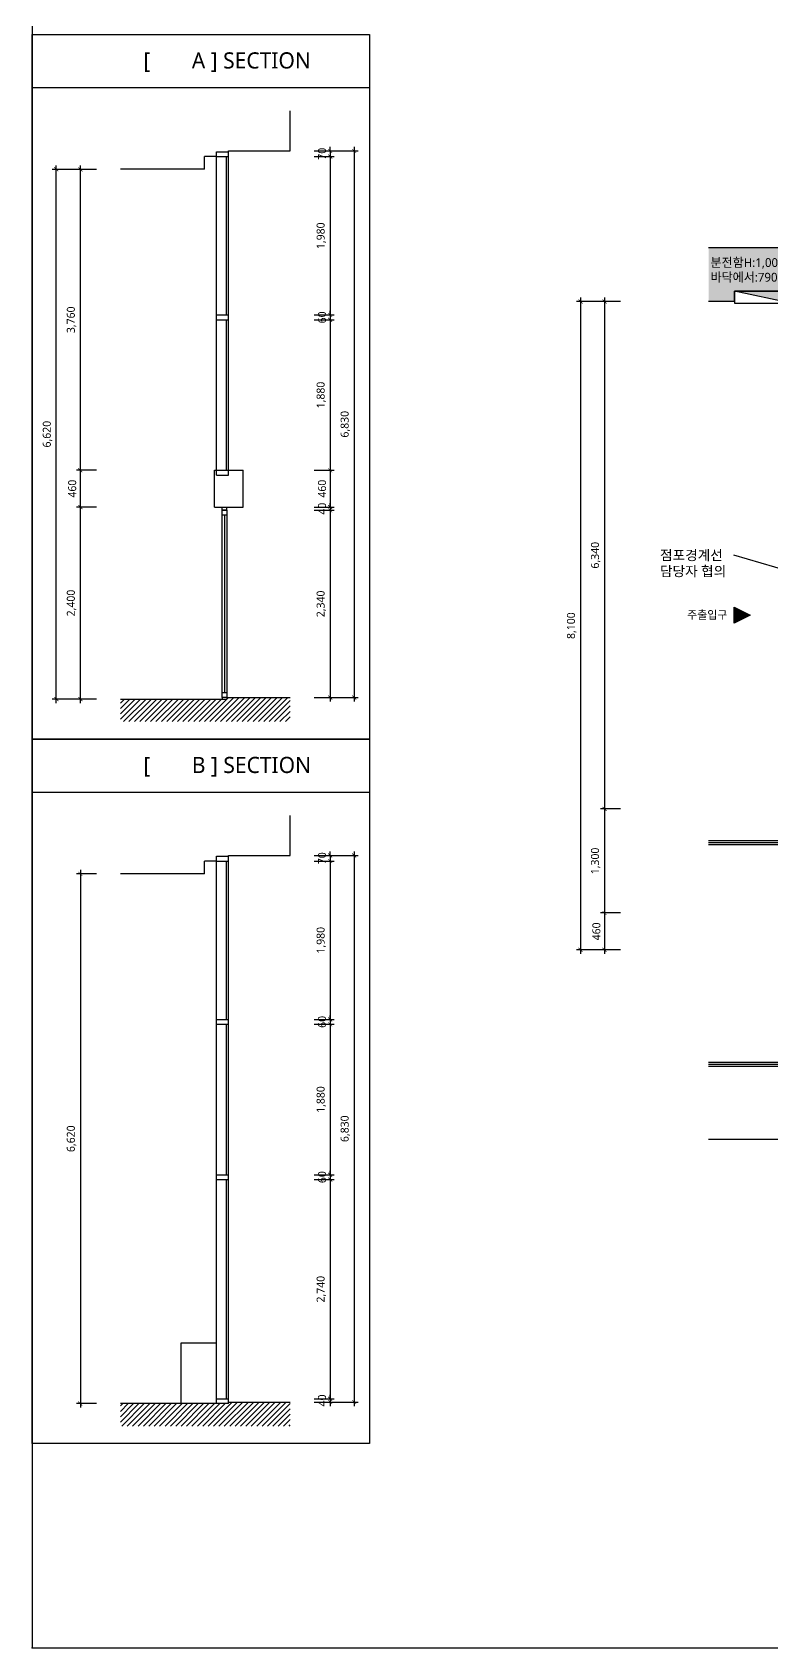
# Model space of a CAD drawing. Header units: millimetres. Extents: x 549809 to 590893, y -72589 to -33182.
# Drawn here: x 549809 to 559044, y -72589 to -52404 of the extents above; entities that cross this region are included whole.
import ezdxf

# ---------------------------------------------------------------- set-up
doc = ezdxf.new("R2010")
doc.units = ezdxf.units.MM
for name, color, linetype in [('DIM', 7, 'Continuous'), ('FUR', 6, 'Continuous'), ('HATCH', 6, 'Continuous'), ('layout', 2, 'Continuous'), ('SHEET', 6, 'Continuous'), ('TXT', 7, 'Continuous'), ('WALL', 2, 'Continuous'), ('WIN', 4, 'Continuous'), ('목공', 3, 'Continuous'), ('집기', 5, 'Continuous')]:
    doc.layers.add(name, color=color, linetype=linetype)
doc.styles.get("Standard").update_dxf_attribs({"font": 'malgun.ttf'})
doc.styles.add('맑은고딕', font='malgun.ttf')
doc.dimstyles.new('DIM_기본(50)', dxfattribs={"dimscale": 50, "dimtxt": 2, "dimasz": 1, "dimexe": 1, "dimexo": 2, "dimgap": 1, "dimtad": 1, "dimtoh": 1, "dimdec": 0, "dimzin": 0, "dimdsep": 46, "dimlunit": 6, "dimtxsty": '맑은고딕', "dimblk": 'ARCHTICK', "dimcen": 1, "dimdle": 1, "dimclrd": 1, "dimclre": 1, "dimclrt": 7, "dimadec": 0, "dimazin": 0, "dimtfac": 1, "dimtdec": 0, "dimtix": 1, "dimtmove": 2, "dimatfit": 3, "dimldrblk": 'ARCHTICK', "dimfxl": 1, "dimtolj": 1, "dimtzin": 0, "dimlwd": -1, "dimlwe": -1, "dimarcsym": 0})

# ---------------------------------------------------------------- blocks, each defined once
blk = doc.blocks.new('도면FORM(50)_1')
at = {"layer": 'SHEET', "color": 7, "lineweight": 30}
for p, q in [((215289, -84271), (215289, -97806)), ((215289, -97806), (235800, -97806))]:
    blk.add_line(p, q, dxfattribs=at)
blk = doc.blocks.new('_ArchTick')
at = {"color": 0, "linetype": 'ByBlock', "const_width": 0.15}
blk.add_lwpolyline([(-0.5, -0.5), (0.5, 0.5)], dxfattribs=at)
blk = doc.blocks.new('*D426')
at = {"layer": 'Defpoints', "color": 0, "transparency": 16777216}
for p in [(557256, -55768), (556956, -62108), (557256, -62108)]:
    blk.add_point(p, dxfattribs=at)
at = {"layer": 'DIM', "color": 1, "transparency": 16777216}
for p, q in [((557156, -55768), (556906, -55768)), ((556956, -55718), (556956, -62158)), ((557156, -62108), (556906, -62108))]:
    blk.add_line(p, q, dxfattribs=at)
at = {"layer": 'DIM', "color": 1, "transparency": 16777216, "xscale": 50, "yscale": 50, "zscale": 50}
for p, rotation in [((556956, -55768), 90), ((556956, -62108), 270)]:
    blk.add_blockref('_ArchTick', p, dxfattribs=dict(at, rotation=rotation))
at = {"layer": 'DIM', "color": 7, "transparency": 16777216, "insert": (556846, -58938), "char_height": 100, "attachment_point": 5, "rotation": 90, "style": '맑은고딕'}
blk.add_mtext('\\A1;6,340', dxfattribs=at)
blk = doc.blocks.new('*D427')
at = {"layer": 'Defpoints', "color": 0, "transparency": 16777216}
for p in [(557256, -62108), (556956, -63408), (557256, -63408)]:
    blk.add_point(p, dxfattribs=at)
at = {"layer": 'DIM', "color": 1, "transparency": 16777216}
for p, q in [((557156, -62108), (556906, -62108)), ((556956, -62058), (556956, -63458)), ((557156, -63408), (556906, -63408))]:
    blk.add_line(p, q, dxfattribs=at)
at = {"layer": 'DIM', "color": 1, "transparency": 16777216, "xscale": 50, "yscale": 50, "zscale": 50}
for p, rotation in [((556956, -62108), 90), ((556956, -63408), 270)]:
    blk.add_blockref('_ArchTick', p, dxfattribs=dict(at, rotation=rotation))
at = {"layer": 'DIM', "color": 7, "transparency": 16777216, "insert": (556846, -62758), "char_height": 100, "attachment_point": 5, "rotation": 90, "style": '맑은고딕'}
blk.add_mtext('\\A1;1,300', dxfattribs=at)
blk = doc.blocks.new('*D428')
at = {"layer": 'Defpoints', "color": 0, "transparency": 16777216}
for p in [(557256, -63408), (556956, -63868), (557256, -63868)]:
    blk.add_point(p, dxfattribs=at)
at = {"layer": 'DIM', "color": 1, "transparency": 16777216}
for p, q in [((556956, -63358), (556956, -63918)), ((557156, -63408), (556906, -63408)), ((557156, -63868), (556906, -63868))]:
    blk.add_line(p, q, dxfattribs=at)
at = {"layer": 'DIM', "color": 1, "transparency": 16777216, "xscale": 50, "yscale": 50, "zscale": 50}
for p, rotation in [((556956, -63408), 90), ((556956, -63868), 270)]:
    blk.add_blockref('_ArchTick', p, dxfattribs=dict(at, rotation=rotation))
at = {"layer": 'DIM', "color": 7, "transparency": 16777216, "insert": (556855, -63638), "char_height": 100, "attachment_point": 5, "rotation": 90, "style": '맑은고딕'}
blk.add_mtext('\\A1;460', dxfattribs=at)
blk = doc.blocks.new('*D429')
at = {"layer": 'Defpoints', "color": 0, "transparency": 16777216}
for p in [(557256, -55768), (556656, -63868), (557256, -63868)]:
    blk.add_point(p, dxfattribs=at)
at = {"layer": 'DIM', "color": 1, "transparency": 16777216}
for p, q in [((557156, -55768), (556606, -55768)), ((556656, -55718), (556656, -63918)), ((557156, -63868), (556606, -63868))]:
    blk.add_line(p, q, dxfattribs=at)
at = {"layer": 'DIM', "color": 1, "transparency": 16777216, "xscale": 50, "yscale": 50, "zscale": 50}
for p, rotation in [((556656, -55768), 90), ((556656, -63868), 270)]:
    blk.add_blockref('_ArchTick', p, dxfattribs=dict(at, rotation=rotation))
at = {"layer": 'DIM', "color": 7, "transparency": 16777216, "insert": (556546, -59818), "char_height": 100, "attachment_point": 5, "rotation": 90, "style": '맑은고딕'}
blk.add_mtext('\\A1;8,100', dxfattribs=at)
blk = doc.blocks.new('*D268')
at = {"layer": 'Defpoints', "color": 0, "transparency": 16777216}
for p in [(569638, -64714), (569638, -71544), (570238, -71544)]:
    blk.add_point(p, dxfattribs=at)
at = {"layer": 'DIM', "color": 1, "transparency": 16777216}
for p, q in [((569738, -64714), (570288, -64714)), ((570238, -64664), (570238, -71594)), ((569738, -71544), (570288, -71544))]:
    blk.add_line(p, q, dxfattribs=at)
at = {"layer": 'DIM', "color": 1, "transparency": 16777216, "xscale": 50, "yscale": 50, "zscale": 50}
for p, rotation in [((570238, -64714), 90), ((570238, -71544), 270)]:
    blk.add_blockref('_ArchTick', p, dxfattribs=dict(at, rotation=rotation))
at = {"layer": 'DIM', "color": 7, "transparency": 16777216, "insert": (570128, -68129), "char_height": 100, "attachment_point": 5, "rotation": 90, "style": '맑은고딕'}
blk.add_mtext('\\A1;6,830', dxfattribs=at)
blk = doc.blocks.new('*D269')
at = {"layer": 'Defpoints', "color": 0, "transparency": 16777216}
for p in [(569638, -64714), (569638, -64784), (569938, -64784)]:
    blk.add_point(p, dxfattribs=at)
at = {"layer": 'DIM', "color": 1, "transparency": 16777216}
for p, q in [((569738, -64714), (569988, -64714)), ((569738, -64784), (569988, -64784)), ((569938, -64714), (569938, -64664)), ((569938, -64714), (569938, -64784)), ((569938, -64784), (569938, -64834))]:
    blk.add_line(p, q, dxfattribs=at)
at = {"layer": 'DIM', "color": 1, "transparency": 16777216, "xscale": 50, "yscale": 50, "zscale": 50}
for p, rotation in [((569938, -64714), 270), ((569938, -64784), 90)]:
    blk.add_blockref('_ArchTick', p, dxfattribs=dict(at, rotation=rotation))
at = {"layer": 'DIM', "color": 7, "transparency": 16777216, "insert": (569837, -64749), "char_height": 100, "attachment_point": 5, "rotation": 90, "style": '맑은고딕'}
blk.add_mtext('\\A1;70', dxfattribs=at)
blk = doc.blocks.new('*D270')
at = {"layer": 'Defpoints', "color": 0, "transparency": 16777216}
for p in [(569638, -64784), (569638, -66764), (569938, -66764)]:
    blk.add_point(p, dxfattribs=at)
at = {"layer": 'DIM', "color": 1, "transparency": 16777216}
for p, q in [((569738, -64784), (569988, -64784)), ((569938, -64734), (569938, -66814)), ((569738, -66764), (569988, -66764))]:
    blk.add_line(p, q, dxfattribs=at)
at = {"layer": 'DIM', "color": 1, "transparency": 16777216, "xscale": 50, "yscale": 50, "zscale": 50}
for p, rotation in [((569938, -64784), 90), ((569938, -66764), 270)]:
    blk.add_blockref('_ArchTick', p, dxfattribs=dict(at, rotation=rotation))
at = {"layer": 'DIM', "color": 7, "transparency": 16777216, "insert": (569828, -65774), "char_height": 100, "attachment_point": 5, "rotation": 90, "style": '맑은고딕'}
blk.add_mtext('\\A1;1,980', dxfattribs=at)
blk = doc.blocks.new('*D271')
at = {"layer": 'Defpoints', "color": 0, "transparency": 16777216}
for p in [(569638, -66764), (569638, -66824), (569938, -66824)]:
    blk.add_point(p, dxfattribs=at)
at = {"layer": 'DIM', "color": 1, "transparency": 16777216}
for p, q in [((569738, -66764), (569988, -66764)), ((569938, -66764), (569938, -66714)), ((569938, -66764), (569938, -66824)), ((569738, -66824), (569988, -66824)), ((569938, -66824), (569938, -66874))]:
    blk.add_line(p, q, dxfattribs=at)
at = {"layer": 'DIM', "color": 1, "transparency": 16777216, "xscale": 50, "yscale": 50, "zscale": 50}
for p, rotation in [((569938, -66764), 270), ((569938, -66824), 90)]:
    blk.add_blockref('_ArchTick', p, dxfattribs=dict(at, rotation=rotation))
at = {"layer": 'DIM', "color": 7, "transparency": 16777216, "insert": (569837, -66794), "char_height": 100, "attachment_point": 5, "rotation": 90, "style": '맑은고딕'}
blk.add_mtext('\\A1;60', dxfattribs=at)
blk = doc.blocks.new('*D272')
at = {"layer": 'Defpoints', "color": 0, "transparency": 16777216}
for p in [(569638, -66824), (569638, -68704), (569938, -68704)]:
    blk.add_point(p, dxfattribs=at)
at = {"layer": 'DIM', "color": 1, "transparency": 16777216}
for p, q in [((569938, -66774), (569938, -68754)), ((569738, -66824), (569988, -66824)), ((569738, -68704), (569988, -68704))]:
    blk.add_line(p, q, dxfattribs=at)
at = {"layer": 'DIM', "color": 1, "transparency": 16777216, "xscale": 50, "yscale": 50, "zscale": 50}
for p, rotation in [((569938, -66824), 90), ((569938, -68704), 270)]:
    blk.add_blockref('_ArchTick', p, dxfattribs=dict(at, rotation=rotation))
at = {"layer": 'DIM', "color": 7, "transparency": 16777216, "insert": (569828, -67764), "char_height": 100, "attachment_point": 5, "rotation": 90, "style": '맑은고딕'}
blk.add_mtext('\\A1;1,880', dxfattribs=at)
blk = doc.blocks.new('*D273')
at = {"layer": 'Defpoints', "color": 0, "transparency": 16777216}
for p in [(569638, -68704), (569638, -69164), (569938, -69164)]:
    blk.add_point(p, dxfattribs=at)
at = {"layer": 'DIM', "color": 1, "transparency": 16777216}
for p, q in [((569738, -68704), (569988, -68704)), ((569938, -68654), (569938, -69214)), ((569738, -69164), (569988, -69164))]:
    blk.add_line(p, q, dxfattribs=at)
at = {"layer": 'DIM', "color": 1, "transparency": 16777216, "xscale": 50, "yscale": 50, "zscale": 50}
for p, rotation in [((569938, -68704), 90), ((569938, -69164), 270)]:
    blk.add_blockref('_ArchTick', p, dxfattribs=dict(at, rotation=rotation))
at = {"layer": 'DIM', "color": 7, "transparency": 16777216, "insert": (569837, -68934), "char_height": 100, "attachment_point": 5, "rotation": 90, "style": '맑은고딕'}
blk.add_mtext('\\A1;460', dxfattribs=at)
blk = doc.blocks.new('*D274')
at = {"layer": 'Defpoints', "color": 0, "transparency": 16777216}
for p in [(569638, -69164), (569638, -69204), (569938, -69204)]:
    blk.add_point(p, dxfattribs=at)
at = {"layer": 'DIM', "color": 1, "transparency": 16777216}
for p, q in [((569738, -69164), (569988, -69164)), ((569738, -69204), (569988, -69204)), ((569938, -69164), (569938, -69114)), ((569938, -69164), (569938, -69204)), ((569938, -69204), (569938, -69254))]:
    blk.add_line(p, q, dxfattribs=at)
at = {"layer": 'DIM', "color": 1, "transparency": 16777216, "xscale": 50, "yscale": 50, "zscale": 50}
for p, rotation in [((569938, -69164), 270), ((569938, -69204), 90)]:
    blk.add_blockref('_ArchTick', p, dxfattribs=dict(at, rotation=rotation))
at = {"layer": 'DIM', "color": 7, "transparency": 16777216, "insert": (569837, -69184), "char_height": 100, "attachment_point": 5, "rotation": 90, "style": '맑은고딕'}
blk.add_mtext('\\A1;40', dxfattribs=at)
blk = doc.blocks.new('*D275')
at = {"layer": 'Defpoints', "color": 0, "transparency": 16777216}
for p in [(569638, -69204), (569638, -71544), (569938, -71544)]:
    blk.add_point(p, dxfattribs=at)
at = {"layer": 'DIM', "color": 1, "transparency": 16777216}
for p, q in [((569738, -69204), (569988, -69204)), ((569938, -69154), (569938, -71594)), ((569738, -71544), (569988, -71544))]:
    blk.add_line(p, q, dxfattribs=at)
at = {"layer": 'DIM', "color": 1, "transparency": 16777216, "xscale": 50, "yscale": 50, "zscale": 50}
for p, rotation in [((569938, -69204), 90), ((569938, -71544), 270)]:
    blk.add_blockref('_ArchTick', p, dxfattribs=dict(at, rotation=rotation))
at = {"layer": 'DIM', "color": 7, "transparency": 16777216, "insert": (569828, -70374), "char_height": 100, "attachment_point": 5, "rotation": 90, "style": '맑은고딕'}
blk.add_mtext('\\A1;2,340', dxfattribs=at)
blk = doc.blocks.new('*D276')
at = {"layer": 'Defpoints', "color": 0, "transparency": 16777216}
for p in [(566518, -64944), (567118, -64944), (567118, -71563)]:
    blk.add_point(p, dxfattribs=at)
at = {"layer": 'DIM', "color": 1, "transparency": 16777216}
for p, q in [((567018, -64944), (566468, -64944)), ((566518, -71613), (566518, -64894)), ((567018, -71563), (566468, -71563))]:
    blk.add_line(p, q, dxfattribs=at)
at = {"layer": 'DIM', "color": 1, "transparency": 16777216, "xscale": 50, "yscale": 50, "zscale": 50}
for p, rotation in [((566518, -64944), 90), ((566518, -71563), 270)]:
    blk.add_blockref('_ArchTick', p, dxfattribs=dict(at, rotation=rotation))
at = {"layer": 'DIM', "color": 7, "transparency": 16777216, "insert": (566408, -68253), "char_height": 100, "attachment_point": 5, "rotation": 90, "style": '맑은고딕'}
blk.add_mtext('\\A1;6,620', dxfattribs=at)
blk = doc.blocks.new('*D277')
at = {"layer": 'Defpoints', "color": 0, "transparency": 16777216}
for p in [(566818, -69164), (567118, -69164), (567118, -71563)]:
    blk.add_point(p, dxfattribs=at)
at = {"layer": 'DIM', "color": 1, "transparency": 16777216}
for p, q in [((567018, -69164), (566768, -69164)), ((566818, -71613), (566818, -69114)), ((567018, -71563), (566768, -71563))]:
    blk.add_line(p, q, dxfattribs=at)
at = {"layer": 'DIM', "color": 1, "transparency": 16777216, "xscale": 50, "yscale": 50, "zscale": 50}
for p, rotation in [((566818, -69164), 90), ((566818, -71563), 270)]:
    blk.add_blockref('_ArchTick', p, dxfattribs=dict(at, rotation=rotation))
at = {"layer": 'DIM', "color": 7, "transparency": 16777216, "insert": (566708, -70363), "char_height": 100, "attachment_point": 5, "rotation": 90, "style": '맑은고딕'}
blk.add_mtext('\\A1;2,400', dxfattribs=at)
blk = doc.blocks.new('*D278')
at = {"layer": 'Defpoints', "color": 0, "transparency": 16777216}
for p in [(566818, -68704), (567118, -68704), (567118, -69164)]:
    blk.add_point(p, dxfattribs=at)
at = {"layer": 'DIM', "color": 1, "transparency": 16777216}
for p, q in [((567018, -68704), (566768, -68704)), ((566818, -69214), (566818, -68654)), ((567018, -69164), (566768, -69164))]:
    blk.add_line(p, q, dxfattribs=at)
at = {"layer": 'DIM', "color": 1, "transparency": 16777216, "xscale": 50, "yscale": 50, "zscale": 50}
for p, rotation in [((566818, -68704), 90), ((566818, -69164), 270)]:
    blk.add_blockref('_ArchTick', p, dxfattribs=dict(at, rotation=rotation))
at = {"layer": 'DIM', "color": 7, "transparency": 16777216, "insert": (566717, -68934), "char_height": 100, "attachment_point": 5, "rotation": 90, "style": '맑은고딕'}
blk.add_mtext('\\A1;460', dxfattribs=at)
blk = doc.blocks.new('*D279')
at = {"layer": 'Defpoints', "color": 0, "transparency": 16777216}
for p in [(566818, -64944), (567118, -64944), (567118, -68704)]:
    blk.add_point(p, dxfattribs=at)
at = {"layer": 'DIM', "color": 1, "transparency": 16777216}
for p, q in [((567018, -64944), (566768, -64944)), ((566818, -68754), (566818, -64894)), ((567018, -68704), (566768, -68704))]:
    blk.add_line(p, q, dxfattribs=at)
at = {"layer": 'DIM', "color": 1, "transparency": 16777216, "xscale": 50, "yscale": 50, "zscale": 50}
for p, rotation in [((566818, -64944), 90), ((566818, -68704), 270)]:
    blk.add_blockref('_ArchTick', p, dxfattribs=dict(at, rotation=rotation))
at = {"layer": 'DIM', "color": 7, "transparency": 16777216, "insert": (566708, -66824), "char_height": 100, "attachment_point": 5, "rotation": 90, "style": '맑은고딕'}
blk.add_mtext('\\A1;3,760', dxfattribs=at)
blk = doc.blocks.new('*D259')
at = {"layer": 'Defpoints', "color": 0, "transparency": 16777216}
for p in [(567118, -73747), (566818, -80367), (567118, -80367)]:
    blk.add_point(p, dxfattribs=at)
at = {"layer": 'DIM', "color": 1, "transparency": 16777216}
for p, q in [((567018, -73747), (566768, -73747)), ((566818, -73697), (566818, -80417)), ((567018, -80367), (566768, -80367))]:
    blk.add_line(p, q, dxfattribs=at)
at = {"layer": 'DIM', "color": 1, "transparency": 16777216, "xscale": 50, "yscale": 50, "zscale": 50}
for p, rotation in [((566818, -73747), 90), ((566818, -80367), 270)]:
    blk.add_blockref('_ArchTick', p, dxfattribs=dict(at, rotation=rotation))
at = {"layer": 'DIM', "color": 7, "transparency": 16777216, "insert": (566708, -77057), "char_height": 100, "attachment_point": 5, "rotation": 90, "style": '맑은고딕'}
blk.add_mtext('\\A1;6,620', dxfattribs=at)
blk = doc.blocks.new('*D260')
at = {"layer": 'Defpoints', "color": 0, "transparency": 16777216}
for p in [(569638, -73517), (569638, -80347), (570238, -80347)]:
    blk.add_point(p, dxfattribs=at)
at = {"layer": 'DIM', "color": 1, "transparency": 16777216}
for p, q in [((570238, -73467), (570238, -80397)), ((569738, -73517), (570288, -73517)), ((569738, -80347), (570288, -80347))]:
    blk.add_line(p, q, dxfattribs=at)
at = {"layer": 'DIM', "color": 1, "transparency": 16777216, "xscale": 50, "yscale": 50, "zscale": 50}
for p, rotation in [((570238, -73517), 90), ((570238, -80347), 270)]:
    blk.add_blockref('_ArchTick', p, dxfattribs=dict(at, rotation=rotation))
at = {"layer": 'DIM', "color": 7, "transparency": 16777216, "insert": (570128, -76932), "char_height": 100, "attachment_point": 5, "rotation": 90, "style": '맑은고딕'}
blk.add_mtext('\\A1;6,830', dxfattribs=at)
blk = doc.blocks.new('*D261')
at = {"layer": 'Defpoints', "color": 0, "transparency": 16777216}
for p in [(569638, -73517), (569638, -73587), (569938, -73587)]:
    blk.add_point(p, dxfattribs=at)
at = {"layer": 'DIM', "color": 1, "transparency": 16777216}
for p, q in [((569938, -73517), (569938, -73467)), ((569738, -73517), (569988, -73517)), ((569738, -73587), (569988, -73587)), ((569938, -73517), (569938, -73587)), ((569938, -73587), (569938, -73637))]:
    blk.add_line(p, q, dxfattribs=at)
at = {"layer": 'DIM', "color": 1, "transparency": 16777216, "xscale": 50, "yscale": 50, "zscale": 50}
for p, rotation in [((569938, -73517), 270), ((569938, -73587), 90)]:
    blk.add_blockref('_ArchTick', p, dxfattribs=dict(at, rotation=rotation))
at = {"layer": 'DIM', "color": 7, "transparency": 16777216, "insert": (569837, -73552), "char_height": 100, "attachment_point": 5, "rotation": 90, "style": '맑은고딕'}
blk.add_mtext('\\A1;70', dxfattribs=at)
blk = doc.blocks.new('*D262')
at = {"layer": 'Defpoints', "color": 0, "transparency": 16777216}
for p in [(569638, -73587), (569638, -75567), (569938, -75567)]:
    blk.add_point(p, dxfattribs=at)
at = {"layer": 'DIM', "color": 1, "transparency": 16777216}
for p, q in [((569738, -73587), (569988, -73587)), ((569938, -73537), (569938, -75617)), ((569738, -75567), (569988, -75567))]:
    blk.add_line(p, q, dxfattribs=at)
at = {"layer": 'DIM', "color": 1, "transparency": 16777216, "xscale": 50, "yscale": 50, "zscale": 50}
for p, rotation in [((569938, -73587), 90), ((569938, -75567), 270)]:
    blk.add_blockref('_ArchTick', p, dxfattribs=dict(at, rotation=rotation))
at = {"layer": 'DIM', "color": 7, "transparency": 16777216, "insert": (569828, -74577), "char_height": 100, "attachment_point": 5, "rotation": 90, "style": '맑은고딕'}
blk.add_mtext('\\A1;1,980', dxfattribs=at)
blk = doc.blocks.new('*D263')
at = {"layer": 'Defpoints', "color": 0, "transparency": 16777216}
for p in [(569638, -75567), (569638, -75627), (569938, -75627)]:
    blk.add_point(p, dxfattribs=at)
at = {"layer": 'DIM', "color": 1, "transparency": 16777216}
for p, q in [((569738, -75567), (569988, -75567)), ((569738, -75627), (569988, -75627)), ((569938, -75567), (569938, -75517)), ((569938, -75567), (569938, -75627)), ((569938, -75627), (569938, -75677))]:
    blk.add_line(p, q, dxfattribs=at)
at = {"layer": 'DIM', "color": 1, "transparency": 16777216, "xscale": 50, "yscale": 50, "zscale": 50}
for p, rotation in [((569938, -75567), 270), ((569938, -75627), 90)]:
    blk.add_blockref('_ArchTick', p, dxfattribs=dict(at, rotation=rotation))
at = {"layer": 'DIM', "color": 7, "transparency": 16777216, "insert": (569837, -75597), "char_height": 100, "attachment_point": 5, "rotation": 90, "style": '맑은고딕'}
blk.add_mtext('\\A1;60', dxfattribs=at)
blk = doc.blocks.new('*D264')
at = {"layer": 'Defpoints', "color": 0, "transparency": 16777216}
for p in [(569638, -75627), (569638, -77507), (569938, -77507)]:
    blk.add_point(p, dxfattribs=at)
at = {"layer": 'DIM', "color": 1, "transparency": 16777216}
for p, q in [((569738, -75627), (569988, -75627)), ((569938, -75577), (569938, -77557)), ((569738, -77507), (569988, -77507))]:
    blk.add_line(p, q, dxfattribs=at)
at = {"layer": 'DIM', "color": 1, "transparency": 16777216, "xscale": 50, "yscale": 50, "zscale": 50}
for p, rotation in [((569938, -75627), 90), ((569938, -77507), 270)]:
    blk.add_blockref('_ArchTick', p, dxfattribs=dict(at, rotation=rotation))
at = {"layer": 'DIM', "color": 7, "transparency": 16777216, "insert": (569828, -76567), "char_height": 100, "attachment_point": 5, "rotation": 90, "style": '맑은고딕'}
blk.add_mtext('\\A1;1,880', dxfattribs=at)
blk = doc.blocks.new('*D265')
at = {"layer": 'Defpoints', "color": 0, "transparency": 16777216}
for p in [(569638, -77507), (569638, -77567), (569938, -77567)]:
    blk.add_point(p, dxfattribs=at)
at = {"layer": 'DIM', "color": 1, "transparency": 16777216}
for p, q in [((569738, -77507), (569988, -77507)), ((569938, -77507), (569938, -77457)), ((569938, -77507), (569938, -77567)), ((569738, -77567), (569988, -77567)), ((569938, -77567), (569938, -77617))]:
    blk.add_line(p, q, dxfattribs=at)
at = {"layer": 'DIM', "color": 1, "transparency": 16777216, "xscale": 50, "yscale": 50, "zscale": 50}
for p, rotation in [((569938, -77507), 270), ((569938, -77567), 90)]:
    blk.add_blockref('_ArchTick', p, dxfattribs=dict(at, rotation=rotation))
at = {"layer": 'DIM', "color": 7, "transparency": 16777216, "insert": (569837, -77537), "char_height": 100, "attachment_point": 5, "rotation": 90, "style": '맑은고딕'}
blk.add_mtext('\\A1;60', dxfattribs=at)
blk = doc.blocks.new('*D266')
at = {"layer": 'Defpoints', "color": 0, "transparency": 16777216}
for p in [(569638, -77567), (569638, -80307), (569938, -80307)]:
    blk.add_point(p, dxfattribs=at)
at = {"layer": 'DIM', "color": 1, "transparency": 16777216}
for p, q in [((569738, -77567), (569988, -77567)), ((569938, -77517), (569938, -80357)), ((569738, -80307), (569988, -80307))]:
    blk.add_line(p, q, dxfattribs=at)
at = {"layer": 'DIM', "color": 1, "transparency": 16777216, "xscale": 50, "yscale": 50, "zscale": 50}
for p, rotation in [((569938, -77567), 90), ((569938, -80307), 270)]:
    blk.add_blockref('_ArchTick', p, dxfattribs=dict(at, rotation=rotation))
at = {"layer": 'DIM', "color": 7, "transparency": 16777216, "insert": (569828, -78937), "char_height": 100, "attachment_point": 5, "rotation": 90, "style": '맑은고딕'}
blk.add_mtext('\\A1;2,740', dxfattribs=at)
blk = doc.blocks.new('*D267')
at = {"layer": 'Defpoints', "color": 0, "transparency": 16777216}
for p in [(569638, -80307), (569638, -80347), (569938, -80347)]:
    blk.add_point(p, dxfattribs=at)
at = {"layer": 'DIM', "color": 1, "transparency": 16777216}
for p, q in [((569738, -80307), (569988, -80307)), ((569938, -80307), (569938, -80257)), ((569938, -80307), (569938, -80347)), ((569738, -80347), (569988, -80347)), ((569938, -80347), (569938, -80397))]:
    blk.add_line(p, q, dxfattribs=at)
at = {"layer": 'DIM', "color": 1, "transparency": 16777216, "xscale": 50, "yscale": 50, "zscale": 50}
for p, rotation in [((569938, -80307), 270), ((569938, -80347), 90)]:
    blk.add_blockref('_ArchTick', p, dxfattribs=dict(at, rotation=rotation))
at = {"layer": 'DIM', "color": 7, "transparency": 16777216, "insert": (569837, -80327), "char_height": 100, "attachment_point": 5, "rotation": 90, "style": '맑은고딕'}
blk.add_mtext('\\A1;40', dxfattribs=at)
blk = doc.blocks.new('AAAAAAAAAAAAAAAAAAAASEC')
at = {"layer": 'HATCH'}
h = blk.add_hatch(dxfattribs=at)
h.set_pattern_fill('ANSI31', color=8, scale=15)
h.set_pattern_definition([(45, (39041.43, 24689.93), (-33.6759605, 33.6759605), [])])
h.paths.add_polyline_path([(569438.3, -71843.6), (569438.3, -71543.6), (568648.3, -71543.6), (568648.3, -71563.6), (567318.3, -71563.6), (567318.3, -71843.6)])
at = {"layer": 'DIM'}
blk.add_line((568668.3, -68703.6), (568853.3, -68703.6), dxfattribs=at)
at = {"layer": 'SHEET', "color": 7}
blk.add_line((566218.3, -63923.3), (570430.3, -63923.3), dxfattribs=at)
blk.add_lwpolyline([(566218.3, -63259.4), (570430.3, -63259.4), (570430.3, -72063.1), (566218.3, -72063.1)], close=True, dxfattribs=at)
at = {"layer": 'WALL'}
for p, q in [((569438.3, -64713.6), (569438.3, -64213.6)), ((568368.3, -64943.6), (568368.3, -64783.6)), ((568518.3, -64783.6), (568368.3, -64783.6)), ((568668.3, -64723.6), (568668.3, -64713.6)), ((568668.3, -64713.6), (569438.3, -64713.6)), ((568368.3, -64943.6), (567318.3, -64943.6)), ((568493.3, -69163.6), (568493.3, -68703.6)), ((568853.3, -69163.6), (568853.3, -68703.6)), ((568493.3, -69163.6), (568853.3, -69163.6)), ((567318.3, -71563.6), (568648.3, -71563.6))]:
    blk.add_line(p, q, dxfattribs=at)
at = {"layer": 'WIN'}
for p, q in [((568518.3, -68763.6), (568518.3, -64723.6)), ((568518.3, -64723.6), (568668.3, -64723.6)), ((568518.3, -64783.6), (568668.3, -64783.6)), ((568643.3, -66763.6), (568643.3, -64783.6)), ((568668.3, -68763.6), (568668.3, -64723.6)), ((568518.3, -66763.6), (568668.3, -66763.6)), ((568518.3, -66823.6), (568668.3, -66823.6)), ((568643.3, -68703.6), (568643.3, -66823.6)), ((568493.3, -68703.6), (568668.3, -68703.6)), ((568518.3, -68703.6), (568668.3, -68703.6)), ((568518.3, -68763.6), (568668.3, -68763.6)), ((568588.3, -69203.6), (568588.3, -69163.6)), ((568648.3, -69203.6), (568588.3, -69203.6)), ((568648.3, -69203.6), (568648.3, -69163.6)), ((568648.3, -69263.6), (568588.3, -69263.6)), ((568618.3, -69263.6), (568618.3, -71483.6)), ((568648.3, -71483.6), (568588.3, -71483.6)), ((568648.3, -71483.6), (568588.3, -71483.6)), ((568648.3, -71543.6), (568588.3, -71543.6)), ((568588.3, -71543.6), (568588.3, -71563.6)), ((568648.3, -71543.6), (568588.3, -71543.6)), ((568648.3, -71543.6), (568648.3, -71563.6))]:
    blk.add_line(p, q, dxfattribs=at)
blk.add_lwpolyline([(568648.3, -71543.6), (568588.3, -71543.6), (568588.3, -69203.6), (568648.3, -69203.6)], close=True, dxfattribs=at)
at = {"layer": '목공'}
blk.add_line((568648.3, -71543.6), (569438.3, -71543.6), dxfattribs=at)
at = {"layer": 'SHEET', "color": 7, "insert": (567404.1, -63482), "char_height": 201.6, "width": 9202.032, "attachment_point": 1, "style": '맑은고딕'}
blk.add_mtext('\\pxi-1,l2,t4;[^IA ] SECTION', dxfattribs=at)
at = {"layer": 'DIM'}
for base, p1, p2, picture, middle in [((570238.3, -71543.6), (569638.3, -64713.6), (569638.3, -71543.6), '*D268', (570128.3, -68128.6)), ((569938.3, -64783.6), (569638.3, -64713.6), (569638.3, -64783.6), '*D269', (569836.7, -64748.6)), ((569938.3, -66763.6), (569638.3, -64783.6), (569638.3, -66763.6), '*D270', (569828, -65773.6)), ((566518.33, -64943.5531), (567118.33, -71563.0668), (567118.33, -64943.5531), '*D276', (566408.2757, -68253.31)), ((566818.3, -64943.6), (567118.3, -68703.6), (567118.3, -64943.6), '*D279', (566708.3, -66823.6)), ((569938.3, -66823.6), (569638.3, -66763.6), (569638.3, -66823.6), '*D271', (569836.7, -66793.6)), ((569938.3, -68703.6), (569638.3, -66823.6), (569638.3, -68703.6), '*D272', (569828, -67763.6)), ((566818.3, -68703.6), (567118.3, -69163.6), (567118.3, -68703.6), '*D278', (566716.7, -68933.6)), ((569938.3, -69163.6), (569638.3, -68703.6), (569638.3, -69163.6), '*D273', (569836.7, -68933.6)), ((566818.33, -69163.5531), (567118.33, -71563.0668), (567118.33, -69163.5531), '*D277', (566708.2757, -70363.31)), ((569938.3, -69203.6), (569638.3, -69163.6), (569638.3, -69203.6), '*D274', (569836.7, -69183.6)), ((569938.3, -71543.6), (569638.3, -69203.6), (569638.3, -71543.6), '*D275', (569828.3, -70373.6))]:
    dim = blk.add_linear_dim(base=base, p1=p1, p2=p2, angle=90, dimstyle='DIM_기본(50)', dxfattribs=at)
    dim.commit()
    dim.dimension.update_dxf_attribs({"geometry": picture, "text_midpoint": middle})
blk = doc.blocks.new('BBBBBBBBBBBBBBBBBBBBBSEC')
at = {"layer": 'HATCH'}
h = blk.add_hatch(dxfattribs=at)
h.set_pattern_fill('ANSI31', color=8, scale=15)
h.set_pattern_definition([(45, (33160.33, 15886.283), (-33.6759605, 33.6759605), [])])
h.paths.add_polyline_path([(567318.3, -80367.2), (567318.3, -80647.2), (569438.3, -80647.2), (569438.3, -80347.2), (568668.3, -80347.2), (568668.3, -80367.2)])
at = {"layer": 'SHEET', "color": 7}
blk.add_line((566218.3, -72727), (570430.3, -72727), dxfattribs=at)
blk.add_lwpolyline([(566218.3, -72063.1), (570430.3, -72063.1), (570430.3, -80866.7), (566218.3, -80866.7)], close=True, dxfattribs=at)
at = {"layer": 'WALL'}
for p, q in [((569438.3, -73517.2), (569438.3, -73017.2)), ((568368.3, -73747.2), (568368.3, -73587.2)), ((568518.3, -73587.2), (568368.3, -73587.2)), ((568668.3, -73527.2), (568668.3, -73517.2)), ((568668.3, -73517.2), (569438.3, -73517.2)), ((568368.3, -73747.2), (567318.3, -73747.2)), ((568668.3, -80367.2), (567318.3, -80367.2))]:
    blk.add_line(p, q, dxfattribs=at)
at = {"layer": 'WIN'}
for p, q in [((568518.3, -80367.2), (568518.3, -73527.2)), ((568518.3, -73527.2), (568668.3, -73527.2)), ((568518.3, -73587.2), (568668.3, -73587.2)), ((568643.3, -75567.2), (568643.3, -73587.2)), ((568668.3, -80367.2), (568668.3, -73527.2)), ((568518.3, -75567.2), (568668.3, -75567.2)), ((568518.3, -75627.2), (568668.3, -75627.2)), ((568643.3, -77507.2), (568643.3, -75627.2)), ((568518.3, -77507.2), (568668.3, -77507.2)), ((568518.3, -77567.2), (568668.3, -77567.2)), ((568643.3, -80307.2), (568643.3, -77567.2)), ((568518.3, -80307.2), (568668.3, -80307.2))]:
    blk.add_line(p, q, dxfattribs=at)
at = {"layer": '목공'}
blk.add_line((568668.3, -80347.2), (569438.3, -80347.2), dxfattribs=at)
at = {"layer": '집기'}
for p, q in [((568078.3, -79607.2), (568518.3, -79607.2)), ((568078.3, -80367.2), (568078.3, -79607.2))]:
    blk.add_line(p, q, dxfattribs=at)
at = {"layer": 'SHEET', "color": 7, "insert": (567404.1, -72285.7), "char_height": 201.6, "width": 9202.032, "attachment_point": 1, "style": '맑은고딕'}
blk.add_mtext('\\pxi-1,l2,t4;[^IB ] SECTION', dxfattribs=at)
at = {"layer": 'DIM'}
for base, p1, p2, picture, middle in [((570238.3, -80347.2), (569638.3, -73517.2), (569638.3, -80347.2), '*D260', (570128.3, -76932.2)), ((569938.3, -73587.2), (569638.3, -73517.2), (569638.3, -73587.2), '*D261', (569836.7, -73552.2)), ((569938.3, -75567.2), (569638.3, -73587.2), (569638.3, -75567.2), '*D262', (569828, -74577.2)), ((566818.3, -80367.2), (567118.3, -73747.2), (567118.3, -80367.2), '*D259', (566708.3, -77057.2)), ((569938.3, -75627.2), (569638.3, -75567.2), (569638.3, -75627.2), '*D263', (569836.7, -75597.2)), ((569938.3, -77507.2), (569638.3, -75627.2), (569638.3, -77507.2), '*D264', (569828, -76567.2)), ((569938.3, -77567.2), (569638.3, -77507.2), (569638.3, -77567.2), '*D265', (569836.7, -77537.2)), ((569938.3, -80307.2), (569638.3, -77567.2), (569638.3, -80307.2), '*D266', (569828.3, -78937.2)), ((569938.3, -80347.2), (569638.3, -80307.2), (569638.3, -80347.2), '*D267', (569836.7, -80327.2))]:
    dim = blk.add_linear_dim(base=base, p1=p1, p2=p2, angle=90, dimstyle='DIM_기본(50)', dxfattribs=at)
    dim.commit()
    dim.dimension.update_dxf_attribs({"geometry": picture, "text_midpoint": middle})

msp = doc.modelspace()

# ---------------------------------------------------------------- hatches: boundary and pattern name
at = {"layer": 'HATCH'}
h = msp.add_hatch(dxfattribs=at)
h.set_pattern_fill('ANSI33', color=8, scale=25)
h.set_pattern_definition([(45, (27613.27, 10827.93), (-112.2532, 112.2532), []), (45, (27725.52, 10827.93), (-112.2532, 112.2532), [79.375, -39.6875])])
h.paths.add_polyline_path([(568486.2, -55557.8), (568486.2, -55097.8), (562381.2, -55097.8), (562381.2, -55767.8), (562621.2, -55767.8), (562621.2, -55557.8)])
h.paths.add_polyline_path([(573336.2, -55457.8), (573336.2, -54207.8), (573106.2, -54207.8), (573106.2, -55157.8), (573066.2, -55157.8), (573066.2, -55687.8), (573091.2, -55687.8), (573091.2, -55677.8), (573241.2, -55677.8), (573241.2, -55687.8), (575491.2, -55687.8), (575491.2, -55677.8), (577281.2, -55677.8), (577281.2, -55457.8)])
h.paths.add_polyline_path([(558581.2, -55767.8), (558581.2, -55637.8), (559981.2, -55637.8), (559981.2, -55767.8), (561321.2, -55767.8), (561321.2, -55097.8), (558256.2, -55097.8), (558256.2, -55767.8)])
at = {"layer": 'layout'}
h = msp.add_hatch(color=1, dxfattribs=at)
h.dxf.hatch_style = 1
h.paths.add_polyline_path([(558774, -59688.1), (558574, -59788.1), (558574, -59588.1)])

# ---------------------------------------------------------------- linework, layer by layer
at = {"color": 3}
msp.add_point((549809.5, -72588.8), dxfattribs=at)
at = {"layer": 'FUR', "color": 8}
msp.add_line((559281.2, -55787.8), (558581.2, -55637.8), dxfattribs=at)
msp.add_line((559281.2, -55787.8), (558581.2, -55637.8), dxfattribs=at)
msp.add_lwpolyline([(559281.2, -55637.8), (558581.2, -55637.8), (558581.2, -55787.8), (559281.2, -55787.8)], close=True, dxfattribs=at)
msp.add_solid([(558581.2, -55637.8), (559281.2, -55787.8), (559281.2, -55637.8)], dxfattribs=at)
msp.add_solid([(558581.2, -55637.8), (559281.2, -55787.8), (559281.2, -55637.8)], dxfattribs=at)
at = {"layer": 'layout', "color": 1}
msp.add_line((558256.2, -66232.8), (561621.2, -66232.8), dxfattribs=at)
msp.add_lwpolyline([(558774, -59688.1), (558574, -59788.1), (558574, -59588.1), (558774, -59688.1)], dxfattribs=at)
at = {"layer": 'WALL'}
for p, q in [((561321.2, -55097.8), (558256.2, -55097.8)), ((558581.2, -55767.8), (558581.2, -55637.8)), ((558581.2, -55637.8), (559981.2, -55637.8)), ((558581.2, -55767.8), (558256.2, -55767.8))]:
    msp.add_line(p, q, dxfattribs=at)
at = {"layer": 'WIN'}
for p, q in [((559256.2, -62507.8), (558256.2, -62507.8)), ((559231.2, -62532.8), (558256.2, -62532.8)), ((559206.2, -62557.8), (558256.2, -62557.8)), ((559206.2, -65277.8), (558256.2, -65277.8)), ((559231.2, -65302.8), (558256.2, -65302.8)), ((559256.2, -65327.8), (558256.2, -65327.8))]:
    msp.add_line(p, q, dxfattribs=at)

# ---------------------------------------------------------------- block references
at = {"color": 3}
for name in ['AAAAAAAAAAAAAAAAAAAASEC', 'BBBBBBBBBBBBBBBBBBBBBSEC']:
    msp.add_blockref(name, (-16408.8, 10827.9), dxfattribs=at)
at = {"layer": 'layout', "color": 3, "xscale": 1.999999999991999, "yscale": 1.999999999991999, "zscale": 1.999999999991999}
msp.add_blockref('도면FORM(50)_1', (119231.1, 123022.6), dxfattribs=at)

# ---------------------------------------------------------------- texts
at = {"layer": 'FUR', "color": 7, "insert": (558239.6, -59688, 3718.9), "char_height": 100, "attachment_point": 5, "style": '맑은고딕'}
msp.add_mtext('주출입구', dxfattribs=at)
at = {"layer": 'TXT', "ltscale": 0.5}
for s, p in [('점포경계선', (557649.4, -59000)), ('담당자 협의', (557649.4, -59200))]:
    msp.add_text(s, height=125, dxfattribs=at).set_placement(p)
at = {"layer": 'TXT', "insert": (558280.8, -55226.1), "char_height": 110, "width": 6220.204, "attachment_point": 1}
msp.add_mtext('분전함H:1,000MM\\P바닥에서:790MM', dxfattribs=at)

# ---------------------------------------------------------------- dimensions: what is measured, and where the dimension line sits
at = {"layer": 'DIM'}
for base, p1, p2, picture, middle in [((556656.2, -63867.8), (557256.2, -55767.8), (557256.2, -63867.8), '*D429', (556545.9, -59817.8)), ((556956.2, -62107.8), (557256.2, -55767.8), (557256.2, -62107.8), '*D426', (556846.2, -58937.8)), ((556956.2, -63407.8), (557256.2, -62107.8), (557256.2, -63407.8), '*D427', (556845.9, -62757.8)), ((556956.2, -63867.8), (557256.2, -63407.8), (557256.2, -63867.8), '*D428', (556854.6, -63637.8))]:
    dim = msp.add_linear_dim(base=base, p1=p1, p2=p2, angle=90, dimstyle='DIM_기본(50)', dxfattribs=at)
    dim.commit()
    dim.dimension.update_dxf_attribs({"geometry": picture, "text_midpoint": middle})

# ---------------------------------------------------------------- leaders
at = {"color": 4}
msp.add_leader([(559256.2, -59137.8), (558569.4, -58937.8)], dimstyle='DIM_기본(50)', override={"dimgap": 1, "dimtad": 0}, dxfattribs=at)

doc.saveas('drawing.dxf')
